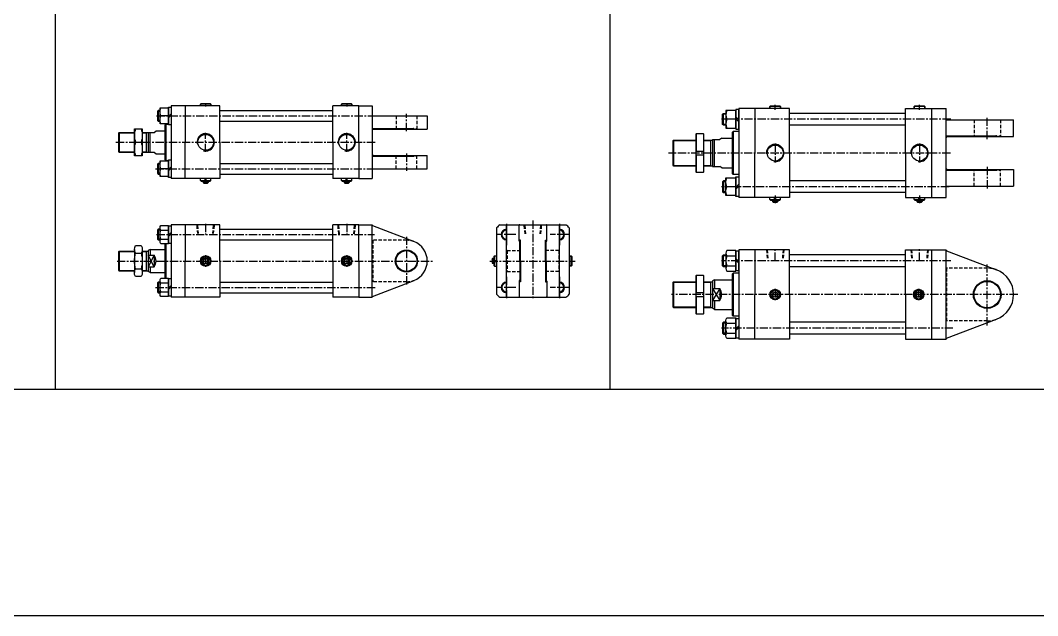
# Model space of a CAD drawing. Extents: x -819 to 29893, y -8942 to 9886.
# Drawn here: x 2279 to 3819, y 2505 to 3407 of the extents above; entities that cross this region are included whole.
import ezdxf

# ---------------------------------------------------------------- set-up
doc = ezdxf.new("R2010")
doc.units = 0
doc.header["$LTSCALE"] = 10
doc.header["$MEASUREMENT"] = 0
for name, pattern in [('CENTER', [2, 1.25, -0.25, 0.25, -0.25]), ('CENTERX2', [4, 2.5, -0.5, 0.5, -0.5]), ('HIDDENX2', [0.75, 0.5, -0.25])]:
    doc.linetypes.add(name, pattern=pattern)
doc.layers.get('0').update_dxf_attribs({"linetype": 'CONTINUOUS'})
doc.layers.get('DEFPOINTS').update_dxf_attribs({"linetype": 'CONTINUOUS'})
for name, color, linetype in [('CEN', 1, 'CENTERX2'), ('CENTER', 1, 'CENTER'), ('HID', 2, 'HIDDENX2'), ('ML', 7, 'CONTINUOUS'), ('THIN', 3, 'CONTINUOUS'), ('외형선', 3, 'CONTINUOUS'), ('중심선', 1, 'CENTER'), ('테두리', 7, 'CONTINUOUS')]:
    doc.layers.add(name, color=color, linetype=linetype)

msp = doc.modelspace()

# ---------------------------------------------------------------- linework, layer by layer
for p, q in [((2332.5, 2847.5), (2332.5, 4307.4)), ((3172.1, 2847.5), (3172.1, 4307.4)), ((5151.6, 2847.5), (-0.5, 2847.5)), ((8900.8, 2505.2), (-0.5, 2505.2))]:
    msp.add_line(p, q)
at = {"layer": 'CEN', "color": 1, "linetype": 'CENTER'}
for p, q in [((2863.7, 3238.9), (2863.7, 3264.9)), ((3742.9, 3226.7), (3742.9, 3259.7)), ((2863.7, 3204.9), (2863.7, 3178.9)), ((3742.9, 3184.7), (3742.9, 3151.7)), ((2863.7, 3079), (2863.7, 3005.4)), ((3742.9, 2944.6), (3742.9, 3038.3))]:
    msp.add_line(p, q, dxfattribs=at)
at = {"layer": 'CEN', "color": 1, "linetype": 'CENTER', "ltscale": 1.5}
for p, q in [((3015.2, 3093.2), (3015.2, 3071.2)), ((3095.2, 3093.2), (3095.2, 3071.2)), ((3015.2, 2991.2), (3015.2, 3013.2)), ((3095.2, 2991.2), (3095.2, 3013.2))]:
    msp.add_line(p, q, dxfattribs=at)
at = {"layer": 'CENTER'}
for p, q in [((3015.2, 3098.3), (3015.2, 3066.1)), ((3095.2, 3098.3), (3095.2, 3066.1)), ((3029.2, 3082.2), (3001.3, 3082.2)), ((3109.2, 3082.2), (3081.3, 3082.2)), ((3015.2, 3018.3), (3015.2, 2986.1)), ((3095.2, 3018.3), (3095.2, 2986.1)), ((3029.2, 3002.2), (3001.3, 3002.2)), ((3109.2, 3002.2), (3081.3, 3002.2))]:
    msp.add_line(p, q, dxfattribs=at)
at = {"layer": 'DEFPOINTS', "color": 0, "linetype": 'ByBlock'}
for p in [(3035.2, 3073.7), (3075.2, 3073.7)]:
    msp.add_point(p, dxfattribs=at)
at = {"layer": 'HID'}
for p, q in [((2848, 3261.9), (2848, 3242.9)), ((2879.5, 3261.9), (2879.5, 3242.9)), ((3722.9, 3255.7), (3722.9, 3231.7)), ((3762.9, 3255.7), (3762.9, 3231.7)), ((2847, 3241.9), (2848, 3242.9)), ((2848, 3242.9), (2879.5, 3242.9)), ((2880.5, 3241.9), (2879.5, 3242.9)), ((3721.9, 3230.7), (3722.9, 3231.7)), ((3722.9, 3231.7), (3762.9, 3231.7)), ((3763.9, 3230.7), (3762.9, 3231.7)), ((2847, 3201.9), (2848, 3200.9)), ((2848, 3200.9), (2879.5, 3200.9)), ((2848, 3181.9), (2848, 3200.9)), ((2880.5, 3201.9), (2879.5, 3200.9)), ((2879.5, 3181.9), (2879.5, 3200.9)), ((3721.9, 3180.7), (3722.9, 3179.7)), ((3722.9, 3179.7), (3762.9, 3179.7)), ((3722.9, 3155.7), (3722.9, 3179.7)), ((3763.9, 3180.7), (3762.9, 3179.7)), ((3762.9, 3155.7), (3762.9, 3179.7)), ((2547.7, 3083.6), (2546.5, 3097.2)), ((2549, 3083.6), (2547.7, 3097.2)), ((2570.5, 3083.6), (2571.7, 3097.2)), ((2571.7, 3083.6), (2573, 3097.2)), ((2761.2, 3083.5), (2760, 3097.2)), ((2762.5, 3083.5), (2761.2, 3097.2)), ((2784, 3083.5), (2785.2, 3097.2)), ((2785.2, 3083.5), (2786.5, 3097.2)), ((3043.2, 3083.5), (3042, 3097.2)), ((3044.5, 3083.5), (3043.2, 3097.2)), ((3066, 3083.5), (3067.2, 3097.2)), ((3067.2, 3083.5), (3068.5, 3097.2)), ((2863.7, 3073.7), (2811.7, 3073.7)), ((2812.7, 3073.7), (2812.7, 3010.7)), ((3015.2, 3059), (3016.2, 3058)), ((3016.2, 3058), (3035.2, 3058)), ((3016.2, 3058), (3016.2, 3026.5)), ((3094.2, 3058), (3075.2, 3058)), ((3095.2, 3059), (3094.2, 3058)), ((3094.2, 3058), (3094.2, 3026.5)), ((3408.6, 3058.9), (3409.9, 3044.9)), ((3409.8, 3058.9), (3411.1, 3044.4)), ((3433.9, 3058.9), (3432.6, 3044.4)), ((3435.1, 3058.9), (3433.9, 3044.9)), ((3627.1, 3058.9), (3628.4, 3044.9)), ((3628.3, 3058.9), (3629.6, 3044.4)), ((3652.4, 3058.9), (3651.1, 3044.4)), ((3653.6, 3058.9), (3652.4, 3044.9)), ((3015.2, 3025.5), (3016.2, 3026.5)), ((3016.2, 3026.5), (3035.2, 3026.5)), ((3094.2, 3026.5), (3075.2, 3026.5)), ((3095.2, 3025.5), (3094.2, 3026.5)), ((3742.9, 3031.4), (3680.9, 3031.4)), ((3681.9, 2951.4), (3681.9, 3031.4)), ((2863.7, 3010.7), (2811.7, 3010.7)), ((3742.9, 2951.4), (3680.9, 2951.4))]:
    msp.add_line(p, q, dxfattribs=at)
for centre, radius, start, end in [((2874.2, 3241.9), 1, 0, 90), ((3756.1, 3230.7), 1, 0, 90), ((2874.2, 3201.9), 1, 270, 0), ((3756.1, 3180.7), 1, 270, 0), ((2863.7, 3042.2), 31.5, 68.7655, 90), ((3742.9, 2991.4), 40, 69.0952, 90), ((2863.7, 3042.2), 31.5, 270, 291.2345), ((3742.9, 2991.4), 40, 270, 290.9048)]:
    msp.add_arc(centre, radius, start, end, dxfattribs=at)
at = {"layer": 'ML'}
for p, q in [((2551.7, 3279.9), (2552.7, 3280.9)), ((2552.7, 3280.9), (2566.7, 3280.9)), ((2566.7, 3280.9), (2567.7, 3279.9)), ((2765.2, 3279.9), (2766.2, 3280.9)), ((2766.2, 3280.9), (2780.2, 3280.9)), ((2780.2, 3280.9), (2781.2, 3279.9)), ((2487.8, 3269.9), (2487.8, 3253.9)), ((2503.7, 3261), (2507.7, 3265)), ((2507.7, 3276.9), (2507.7, 3166.9)), ((2528.7, 3276.9), (2507.7, 3276.9)), ((2581.2, 3276.9), (2528.7, 3276.9)), ((2528.7, 3276.9), (2528.7, 3221.9)), ((2567.7, 3279.9), (2551.7, 3279.9)), ((2551.7, 3276.9), (2551.7, 3279.9)), ((2567.7, 3279.9), (2567.7, 3276.9)), ((2581.2, 3221.9), (2581.2, 3276.9)), ((2581.2, 3269.9), (2752.2, 3269.9)), ((2791.7, 3276.9), (2752.2, 3276.9)), ((2752.2, 3221.9), (2752.2, 3276.9)), ((2781.2, 3279.9), (2765.2, 3279.9)), ((2765.2, 3276.9), (2765.2, 3279.9)), ((2781.2, 3279.9), (2781.2, 3276.9)), ((2791.7, 3221.9), (2791.7, 3276.9)), ((2791.7, 3276.9), (2811.7, 3276.9)), ((2811.7, 3276.9), (2811.7, 3166.9)), ((3343.6, 3247.7), (3343.6, 3265.7)), ((3366.9, 3273.2), (3366.9, 3138.2)), ((3390.9, 3273.2), (3366.9, 3273.2)), ((3443.4, 3273.2), (3390.9, 3273.2)), ((3390.9, 3273.2), (3390.9, 3205.7)), ((3413.9, 3276.2), (3414.9, 3277.2)), ((3429.9, 3276.2), (3413.9, 3276.2)), ((3413.9, 3273.2), (3413.9, 3276.2)), ((3414.9, 3277.2), (3428.9, 3277.2)), ((3428.9, 3277.2), (3429.9, 3276.2)), ((3429.9, 3276.2), (3429.9, 3273.2)), ((3443.4, 3205.7), (3443.4, 3273.2)), ((3619.4, 3265.7), (3443.4, 3265.7)), ((3619.4, 3273.2), (3658.9, 3273.2)), ((3619.4, 3205.7), (3619.4, 3273.2)), ((3625.9, 3273.2), (3652.3, 3273.2)), ((3632.4, 3276.2), (3633.4, 3277.2)), ((3648.4, 3276.2), (3632.4, 3276.2)), ((3632.4, 3273.2), (3632.4, 3276.2)), ((3633.4, 3277.2), (3647.4, 3277.2)), ((3647.4, 3277.2), (3648.4, 3276.2)), ((3648.4, 3276.2), (3648.4, 3273.2)), ((3658.9, 3138.2), (3658.9, 3273.2)), ((3658.9, 3273.2), (3680.9, 3273.2)), ((3680.9, 3138.2), (3680.9, 3273.2)), ((2490.7, 3255), (2486.7, 3255)), ((2503.7, 3261.9), (2491.8, 3261.9)), ((2503.7, 3258.8), (2507.7, 3262.8)), ((2581.2, 3253.9), (2752.2, 3253.9)), ((2811.7, 3261.9), (2895.2, 3261.9)), ((2895.2, 3261.9), (2895.2, 3241.9)), ((3362.3, 3256.7), (3348.5, 3256.7)), ((3362.3, 3260.3), (3366.9, 3255.7)), ((3362.3, 3257.7), (3366.9, 3253.1)), ((3680.9, 3255.7), (3782.9, 3255.7)), ((3782.9, 3230.7), (3782.9, 3255.7)), ((2427.7, 3235.9), (2428.7, 3236.9)), ((2427.7, 3235.9), (2427.7, 3207.9)), ((2428.7, 3236.9), (2428.7, 3206.9)), ((2428.7, 3236.9), (2451.8, 3236.9)), ((2463.8, 3236.9), (2481.7, 3236.9)), ((2469.7, 3236.9), (2469.7, 3206.9)), ((2472.7, 3236.9), (2472.7, 3206.9)), ((2475.7, 3206.9), (2475.7, 3236.9)), ((2481.7, 3236.9), (2484.7, 3239.4)), ((2484.7, 3239.4), (2497.7, 3239.4)), ((2497.7, 3247.9), (2499.2, 3249.4)), ((2497.7, 3247.9), (2497.7, 3195.9)), ((2499.2, 3249.4), (2499.2, 3194.4)), ((2499.2, 3249.4), (2503.7, 3249.4)), ((2811.7, 3242.9), (2874.2, 3242.9)), ((2811.7, 3240.9), (2812.7, 3240.9)), ((2812.7, 3241.9), (2895.2, 3241.9)), ((2812.7, 3240.9), (2812.7, 3241.9)), ((3301.7, 3234.2), (3302.2, 3234.7)), ((3302.2, 3234.7), (3302.2, 3208.7)), ((3313.2, 3234.7), (3302.2, 3234.7)), ((3313.2, 3234.7), (3313.2, 3208.7)), ((3313.2, 3234.7), (3313.7, 3234.2)), ((3356.9, 3236.7), (3358.4, 3238.2)), ((3356.9, 3236.7), (3356.9, 3174.7)), ((3358.4, 3238.2), (3358.4, 3173.2)), ((3366.9, 3238.2), (3358.4, 3238.2)), ((3619.4, 3247.7), (3443.4, 3247.7)), ((2453.6, 3221.9), (2462, 3221.9)), ((2528.7, 3166.9), (2528.7, 3221.9)), ((2581.2, 3221.9), (2581.2, 3166.9)), ((2752.2, 3221.9), (2752.2, 3166.9)), ((2791.7, 3221.9), (2791.7, 3166.9)), ((3266.9, 3224.2), (3267.9, 3225.2)), ((3266.9, 3224.2), (3266.9, 3187.2)), ((3267.9, 3225.2), (3267.9, 3186.2)), ((3267.9, 3225.2), (3301.7, 3225.2)), ((3301.7, 3234.2), (3301.7, 3177.2)), ((3313.7, 3177.2), (3313.7, 3234.2)), ((3313.7, 3225.2), (3326.9, 3225.2)), ((3323.9, 3225.2), (3323.9, 3186.2)), ((3326.9, 3226.2), (3326.9, 3185.2)), ((3326.9, 3226.2), (3337.9, 3226.2)), ((3329.9, 3185.2), (3329.9, 3226.2)), ((3340.9, 3228.2), (3337.9, 3226.2)), ((3340.9, 3228.2), (3356.9, 3228.2)), ((3680.9, 3231.7), (3756.1, 3231.7)), ((3680.9, 3229.7), (3681.9, 3229.7)), ((3681.9, 3230.7), (3782.9, 3230.7)), ((3681.9, 3230.7), (3681.9, 3229.7)), ((2427.7, 3207.9), (2428.7, 3206.9)), ((2428.7, 3206.9), (2451.8, 3206.9)), ((2463.8, 3206.9), (2481.7, 3206.9)), ((2481.7, 3206.9), (2484.7, 3204.4)), ((2484.7, 3204.4), (2497.7, 3204.4)), ((3301.7, 3208.7), (3313.7, 3208.7)), ((3390.9, 3138.2), (3390.9, 3205.7)), ((3443.4, 3205.7), (3443.4, 3138.2)), ((3619.4, 3205.7), (3619.4, 3138.2)), ((2487.8, 3189.9), (2487.8, 3173.9)), ((2497.7, 3195.9), (2499.2, 3194.4)), ((2499.2, 3194.4), (2503.7, 3194.4)), ((2581.2, 3189.9), (2752.2, 3189.9)), ((2811.7, 3202.9), (2812.7, 3202.9)), ((2811.7, 3200.9), (2874.2, 3200.9)), ((2812.7, 3202.9), (2812.7, 3201.9)), ((2812.7, 3201.9), (2895.2, 3201.9)), ((2895.2, 3181.9), (2895.2, 3201.9)), ((3301.7, 3202.7), (3313.7, 3202.7)), ((3302.2, 3202.7), (3302.2, 3176.7)), ((3313.2, 3202.7), (3313.2, 3176.7)), ((2503.7, 3181.9), (2491.8, 3181.9)), ((2503.7, 3181), (2507.7, 3185)), ((2503.7, 3178.8), (2507.7, 3182.8)), ((2581.2, 3173.9), (2752.2, 3173.9)), ((2811.7, 3181.9), (2895.2, 3181.9)), ((3266.9, 3187.2), (3267.9, 3186.2)), ((3267.9, 3186.2), (3301.7, 3186.2)), ((3301.7, 3177.2), (3302.2, 3176.7)), ((3302.2, 3176.7), (3313.2, 3176.7)), ((3313.2, 3176.7), (3313.7, 3177.2)), ((3313.7, 3186.2), (3326.9, 3186.2)), ((3326.9, 3185.2), (3337.9, 3185.2)), ((3340.9, 3183.2), (3337.9, 3185.2)), ((3340.9, 3183.2), (3356.9, 3183.2)), ((3358.4, 3173.2), (3356.9, 3174.7)), ((3366.9, 3173.2), (3358.4, 3173.2)), ((3680.9, 3181.7), (3681.9, 3181.7)), ((3680.9, 3179.7), (3756.1, 3179.7)), ((3681.9, 3180.7), (3681.9, 3181.7)), ((3681.9, 3180.7), (3782.9, 3180.7)), ((3782.9, 3180.7), (3782.9, 3155.7)), ((2528.7, 3166.9), (2507.7, 3166.9)), ((2581.2, 3166.9), (2528.7, 3166.9)), ((2551.7, 3163.9), (2551.7, 3166.9)), ((2552.7, 3162.9), (2551.7, 3163.9)), ((2551.7, 3163.9), (2558.9, 3163.9)), ((2552.7, 3162.9), (2566.7, 3162.9)), ((2555.7, 3162.9), (2555.7, 3160.9)), ((2556.7, 3159.9), (2555.7, 3160.9)), ((2555.7, 3160.9), (2563.7, 3160.9)), ((2556.7, 3159.9), (2562.7, 3159.9)), ((2558.9, 3162.9), (2558.9, 3166.9)), ((2560.6, 3162.9), (2560.6, 3166.9)), ((2560.6, 3163.9), (2567.7, 3163.9)), ((2562.7, 3159.9), (2563.7, 3160.9)), ((2563.7, 3162.9), (2563.7, 3160.9)), ((2566.7, 3162.9), (2567.7, 3163.9)), ((2567.7, 3163.9), (2567.7, 3166.9)), ((2791.7, 3166.9), (2752.2, 3166.9)), ((2765.2, 3163.9), (2765.2, 3166.9)), ((2766.2, 3162.9), (2765.2, 3163.9)), ((2765.2, 3163.9), (2772.4, 3163.9)), ((2766.2, 3162.9), (2780.2, 3162.9)), ((2769.2, 3162.9), (2769.2, 3160.9)), ((2769.2, 3160.9), (2777.2, 3160.9)), ((2770.2, 3159.9), (2769.2, 3160.9)), ((2770.2, 3159.9), (2776.2, 3159.9)), ((2772.4, 3162.9), (2772.4, 3166.9)), ((2774.1, 3162.9), (2774.1, 3166.9)), ((2774.1, 3163.9), (2781.2, 3163.9)), ((2776.2, 3159.9), (2777.2, 3160.9)), ((2777.2, 3162.9), (2777.2, 3160.9)), ((2780.2, 3162.9), (2781.2, 3163.9)), ((2781.2, 3163.9), (2781.2, 3166.9)), ((2791.7, 3166.9), (2811.7, 3166.9)), ((3343.6, 3163.7), (3343.6, 3145.7)), ((3362.3, 3153.7), (3366.9, 3158.3)), ((3619.4, 3163.7), (3443.4, 3163.7)), ((3362.3, 3154.7), (3348.5, 3154.7)), ((3362.3, 3151.1), (3366.9, 3155.7)), ((3619.4, 3145.7), (3443.4, 3145.7)), ((3680.9, 3155.7), (3782.9, 3155.7)), ((3390.9, 3138.2), (3366.9, 3138.2)), ((3443.4, 3138.2), (3390.9, 3138.2)), ((3413.9, 3135.2), (3413.9, 3138.2)), ((3413.9, 3135.2), (3421, 3135.2)), ((3414.9, 3134.2), (3413.9, 3135.2)), ((3414.9, 3134.2), (3428.9, 3134.2)), ((3417.9, 3134.2), (3417.9, 3132.2)), ((3417.9, 3132.2), (3425.9, 3132.2)), ((3418.9, 3131.2), (3417.9, 3132.2)), ((3418.9, 3131.2), (3424.9, 3131.2)), ((3421, 3134.2), (3421, 3138.2)), ((3422.7, 3134.2), (3422.7, 3138.2)), ((3422.7, 3135.2), (3429.9, 3135.2)), ((3424.9, 3131.2), (3425.9, 3132.2)), ((3425.9, 3134.2), (3425.9, 3132.2)), ((3428.9, 3134.2), (3429.9, 3135.2)), ((3429.9, 3135.2), (3429.9, 3138.2)), ((3619.4, 3138.2), (3658.9, 3138.2)), ((3632.4, 3135.2), (3632.4, 3138.2)), ((3633.4, 3134.2), (3632.4, 3135.2)), ((3632.4, 3135.2), (3639.5, 3135.2)), ((3633.4, 3134.2), (3647.4, 3134.2)), ((3636.4, 3134.2), (3636.4, 3132.2)), ((3636.4, 3132.2), (3644.4, 3132.2)), ((3637.4, 3131.2), (3636.4, 3132.2)), ((3637.4, 3131.2), (3643.4, 3131.2)), ((3639.5, 3134.2), (3639.5, 3138.2)), ((3641.2, 3134.2), (3641.2, 3138.2)), ((3641.2, 3135.2), (3648.4, 3135.2)), ((3643.4, 3131.2), (3644.4, 3132.2)), ((3644.4, 3134.2), (3644.4, 3132.2)), ((3647.4, 3134.2), (3648.4, 3135.2)), ((3648.4, 3135.2), (3648.4, 3138.2)), ((3658.9, 3138.2), (3680.9, 3138.2)), ((2528.7, 3097.2), (2507.7, 3097.2)), ((2507.7, 3097.2), (2507.7, 2987.2)), ((2581.2, 3097.2), (2528.7, 3097.2)), ((2528.7, 3097.2), (2528.7, 3042.2)), ((2581.2, 3042.2), (2581.2, 3097.2)), ((2791.7, 3097.2), (2752.2, 3097.2)), ((2752.2, 3042.2), (2752.2, 3097.2)), ((2791.7, 3042.2), (2791.7, 3097.2)), ((2791.7, 3097.2), (2811.7, 3097.2)), ((2811.7, 2987.2), (2811.7, 3097.2)), ((2811.7, 3097.2), (2811.7, 3096.9)), ((2812.4, 3096), (2875.2, 3071.6)), ((3015.2, 2987.2), (3015.2, 3097.2)), ((3034.2, 3072.6), (3034.2, 3096.2)), ((3076.2, 3072.6), (3076.2, 3096.2)), ((3095.2, 2987.2), (3095.2, 3097.2)), ((2487.8, 3090.2), (2487.8, 3074.2)), ((2490.7, 3071.8), (2490.7, 3092.6)), ((2491.8, 3089.1), (2503.7, 3089.1)), ((2503.7, 3081.3), (2507.7, 3085.3)), ((2503.7, 3079.1), (2507.7, 3083.1)), ((2581.2, 3090.2), (2752.2, 3090.2)), ((2491.8, 3075.3), (2503.7, 3075.3)), ((2497.7, 3068.4), (2497.7, 3016.1)), ((2499.2, 3068.4), (2499.2, 3016.1)), ((2581.2, 3074.2), (2752.2, 3074.2)), ((3035.2, 3042.2), (3035.2, 3073.7)), ((3036.2, 3073.7), (3035.2, 3073.7)), ((3036.2, 3042.2), (3036.2, 3073.7)), ((3074.2, 3042.2), (3074.2, 3073.7)), ((3074.2, 3073.7), (3075.2, 3073.7)), ((3075.2, 3042.2), (3075.2, 3073.7)), ((2427.7, 3056.2), (2428.7, 3057.2)), ((2427.7, 3056.2), (2427.7, 3028.2)), ((2428.7, 3057.2), (2428.7, 3027.2)), ((2428.7, 3057.2), (2451.8, 3057.2)), ((2451.8, 3059.8), (2451.8, 3024.6)), ((2453.6, 3054), (2462, 3054)), ((2463.8, 3059.8), (2463.8, 3024.6)), ((2463.8, 3057.2), (2472.7, 3057.2)), ((2469.7, 3057.2), (2469.7, 3027.2)), ((2475.7, 3059.7), (2472.7, 3058)), ((2472.7, 3058), (2472.7, 3026.4)), ((2472.7, 3051.2), (2481.7, 3051.2)), ((2475.7, 3059.7), (2497.7, 3059.7)), ((2475.7, 3059.7), (2475.7, 3051.2)), ((2481.7, 3051.2), (2481.7, 3033.2)), ((3343.6, 3033.4), (3343.6, 3051.4)), ((3347.3, 3054.1), (3347.3, 3030.8)), ((3348.5, 3050.2), (3362.3, 3050.2)), ((3390.9, 3058.9), (3366.9, 3058.9)), ((3366.9, 3058.9), (3366.9, 2923.9)), ((3390.9, 3058.9), (3390.9, 2991.4)), ((3443.4, 3058.9), (3390.9, 3058.9)), ((3443.4, 2991.4), (3443.4, 3058.9)), ((3619.4, 3051.4), (3443.4, 3051.4)), ((3619.4, 3058.9), (3658.9, 3058.9)), ((3619.4, 2991.4), (3619.4, 3058.9)), ((3625.9, 3058.9), (3652.3, 3058.9)), ((3658.9, 2923.9), (3658.9, 3058.9)), ((3658.9, 3058.9), (3680.9, 3058.9)), ((3680.9, 2923.9), (3680.9, 3058.9)), ((3680.9, 3058.6), (3680.9, 3058.9)), ((3681.5, 3057.7), (3757.1, 3028.8)), ((2528.7, 2987.2), (2528.7, 3042.2)), ((2558.9, 3049.2), (2552.8, 3043)), ((2552.8, 3041.4), (2558.9, 3035.3)), ((2560.6, 3049.2), (2566.7, 3043)), ((2566.7, 3041.4), (2560.6, 3035.3)), ((2581.2, 3042.2), (2581.2, 2987.2)), ((2752.2, 3042.2), (2752.2, 2987.2)), ((2772.4, 3049.2), (2766.3, 3043)), ((2766.3, 3041.4), (2772.4, 3035.3)), ((2774.1, 3049.2), (2780.2, 3043)), ((2780.2, 3041.4), (2774.1, 3035.3)), ((2791.7, 3042.2), (2791.7, 2987.2)), ((3035.2, 3042.2), (3035.2, 3010.7)), ((3036.2, 3042.2), (3036.2, 3010.7)), ((3074.2, 3042.2), (3074.2, 3010.7)), ((3075.2, 3042.2), (3075.2, 3010.7)), ((3348.5, 3034.7), (3362.3, 3034.7)), ((3362.3, 3046), (3366.9, 3041.4)), ((3362.3, 3043.4), (3366.9, 3038.8)), ((2427.7, 3028.2), (2428.7, 3027.2)), ((2428.7, 3027.2), (2451.8, 3027.2)), ((2453.6, 3030.5), (2462, 3030.5)), ((2463.8, 3027.2), (2472.7, 3027.2)), ((2472.7, 3033.2), (2481.7, 3033.2)), ((2475.7, 3024.7), (2472.7, 3026.4)), ((2475.7, 3033.2), (2475.7, 3024.7)), ((2475.7, 3024.7), (2497.7, 3024.7)), ((3301.7, 3019.9), (3302.2, 3020.4)), ((3301.7, 3019.9), (3301.7, 2962.9)), ((3302.2, 3020.4), (3302.2, 2994.4)), ((3313.2, 3020.4), (3302.2, 3020.4)), ((3313.2, 3020.4), (3313.2, 2994.4)), ((3313.2, 3020.4), (3313.7, 3019.9)), ((3313.7, 2962.9), (3313.7, 3019.9)), ((3356.9, 3022.4), (3358.4, 3023.9)), ((3356.9, 3022.4), (3356.9, 2960.4)), ((3358.4, 3023.9), (3358.4, 2958.9)), ((3366.9, 3023.9), (3358.4, 3023.9)), ((3619.4, 3033.4), (3443.4, 3033.4)), ((2487.8, 3010.2), (2487.8, 2994.2)), ((2490.7, 2991.8), (2490.7, 3012.6)), ((2491.8, 3009.1), (2503.7, 3009.1)), ((2503.7, 3001.3), (2507.7, 3005.3)), ((2581.2, 3010.2), (2752.2, 3010.2)), ((2812.4, 2988.5), (2875.2, 3012.9)), ((3034.2, 3011.9), (3034.2, 2988.2)), ((3036.2, 3010.7), (3035.2, 3010.7)), ((3074.2, 3010.7), (3075.2, 3010.7)), ((3076.2, 3011.9), (3076.2, 2988.2)), ((3266.9, 3009.9), (3267.9, 3010.9)), ((3266.9, 3009.9), (3266.9, 2972.9)), ((3267.9, 3010.9), (3267.9, 2971.9)), ((3267.9, 3010.9), (3301.7, 3010.9)), ((3313.7, 3010.9), (3326.9, 3010.9)), ((3323.9, 3010.9), (3323.9, 2971.9)), ((3329.9, 3013.9), (3326.9, 3012.2)), ((3326.9, 3012.2), (3326.9, 2970.7)), ((3329.9, 3013.9), (3356.9, 3013.9)), ((3329.9, 3013.9), (3329.9, 3000.7)), ((2491.8, 2995.3), (2503.7, 2995.3)), ((2503.7, 2999.1), (2507.7, 3003.1)), ((2581.2, 2994.2), (2752.2, 2994.2)), ((3301.7, 2994.4), (3313.7, 2994.4)), ((3301.7, 2988.4), (3313.7, 2988.4)), ((3302.2, 2988.4), (3302.2, 2962.4)), ((3313.2, 2988.4), (3313.2, 2962.4)), ((3326.9, 3000.7), (3337.9, 3000.7)), ((3337.9, 3000.7), (3337.9, 2982.2)), ((3390.9, 2923.9), (3390.9, 2991.4)), ((3421, 2998.4), (3414.9, 2992.3)), ((3414.9, 2990.6), (3421, 2984.5)), ((3422.7, 2998.4), (3428.8, 2992.3)), ((3428.8, 2990.6), (3422.7, 2984.5)), ((3443.4, 2991.4), (3443.4, 2923.9)), ((3619.4, 2991.4), (3619.4, 2923.9)), ((3638.3, 2998.4), (3632.2, 2992.3)), ((3632.2, 2990.6), (3638.3, 2984.5)), ((3639.9, 2998.4), (3646.1, 2992.3)), ((3646.1, 2990.6), (3639.9, 2984.5)), ((2528.7, 2987.2), (2507.7, 2987.2)), ((2581.2, 2987.2), (2528.7, 2987.2)), ((2791.7, 2987.2), (2752.2, 2987.2)), ((2791.7, 2987.2), (2811.7, 2987.2)), ((2811.7, 2987.2), (2811.7, 2987.5)), ((3266.9, 2972.9), (3267.9, 2971.9)), ((3326.9, 2982.2), (3337.9, 2982.2)), ((3329.9, 2982.2), (3329.9, 2968.9)), ((3267.9, 2971.9), (3301.7, 2971.9)), ((3301.7, 2962.9), (3302.2, 2962.4)), ((3302.2, 2962.4), (3313.2, 2962.4)), ((3313.2, 2962.4), (3313.7, 2962.9)), ((3313.7, 2971.9), (3326.9, 2971.9)), ((3329.9, 2968.9), (3326.9, 2970.7)), ((3329.9, 2968.9), (3356.9, 2968.9)), ((3356.9, 2960.4), (3358.4, 2958.9)), ((3366.9, 2958.9), (3358.4, 2958.9)), ((3343.6, 2949.4), (3343.6, 2931.4)), ((3347.3, 2928.8), (3347.3, 2952.1)), ((3348.5, 2948.2), (3362.3, 2948.2)), ((3362.3, 2939.4), (3366.9, 2944)), ((3619.4, 2949.4), (3443.4, 2949.4)), ((3681.5, 2925.2), (3757.1, 2954.1)), ((3348.5, 2932.7), (3362.3, 2932.7)), ((3362.3, 2936.8), (3366.9, 2941.4)), ((3619.4, 2931.4), (3443.4, 2931.4)), ((3390.9, 2923.9), (3366.9, 2923.9)), ((3443.4, 2923.9), (3390.9, 2923.9)), ((3619.4, 2923.9), (3658.9, 2923.9)), ((3658.9, 2923.9), (3680.9, 2923.9)), ((3680.9, 2924.3), (3680.9, 2923.9))]:
    msp.add_line(p, q, dxfattribs=at)
at = {"layer": 'ML', "color": 2}
for p, q in [((2552.2, 3276.9), (2552.2, 3280.4)), ((2567.2, 3280.4), (2567.2, 3276.9)), ((2765.7, 3276.9), (2765.7, 3280.4)), ((2780.7, 3280.4), (2780.7, 3276.9)), ((2469.7, 3236.1), (2471, 3236.9)), ((2469.7, 3207.6), (2471, 3206.9)), ((2556.2, 3162.9), (2556.2, 3160.4)), ((2563.2, 3162.9), (2563.2, 3160.4)), ((2769.7, 3162.9), (2769.7, 3160.4)), ((2776.7, 3162.9), (2776.7, 3160.4)), ((2469.7, 3056.5), (2471, 3057.2)), ((2481.7, 3051.2), (2472.7, 3033.2)), ((2481.7, 3033.2), (2472.7, 3051.2)), ((2469.7, 3028), (2471, 3027.2))]:
    msp.add_line(p, q, dxfattribs=at)
at = {"layer": 'ML', "color": 1, "linetype": 'CENTER'}
for p, q in [((2559.7, 3281.4), (2559.7, 3276.1)), ((2773.2, 3281.4), (2773.2, 3276.1)), ((3421.9, 3271.1), (3421.9, 3278.7)), ((3640.4, 3271.1), (3640.4, 3278.7)), ((2559.7, 3207.3), (2559.7, 3236.5)), ((2773.2, 3207.3), (2773.2, 3236.5)), ((3421.9, 3220.2), (3421.9, 3191.1)), ((3640.4, 3220.2), (3640.4, 3191.1)), ((2559.7, 3167.8), (2559.7, 3158.9)), ((2773.2, 3167.8), (2773.2, 3158.9)), ((3640.4, 3141.2), (3640.4, 3129.6)), ((3055.2, 3103.3), (3055.2, 2984.5)), ((2559.7, 3051), (2559.7, 3033.4)), ((2773.2, 3051), (2773.2, 3033.4)), ((3421.9, 3042.8), (3421.9, 3060.7)), ((3640.4, 3042.8), (3640.4, 3060.7)), ((2550.9, 3042.2), (2568.5, 3042.2)), ((2764.4, 3042.2), (2782, 3042.2)), ((2989.7, 3042.2), (3119.1, 3042.2)), ((3413.1, 2991.4), (3430.7, 2991.4)), ((3421.9, 3000.2), (3421.9, 2982.6)), ((3630.3, 2991.4), (3647.9, 2991.4)), ((3639.1, 3000.2), (3639.1, 2982.6))]:
    msp.add_line(p, q, dxfattribs=at)
at = {"layer": 'ML', "color": 2, "linetype": 'Continuous'}
for p, q in [((2428, 3236.1), (2451.8, 3236.1)), ((2463.8, 3236.1), (2469.7, 3236.1)), ((2428, 3207.6), (2451.8, 3207.6)), ((2463.8, 3207.6), (2469.7, 3207.6)), ((2428, 3056.5), (2451.8, 3056.5)), ((2463.8, 3056.5), (2469.7, 3056.5)), ((3110.2, 3049.7), (3113.7, 3049.7)), ((2996.2, 3045.7), (2993.7, 3045.7)), ((2996.2, 3038.7), (2993.7, 3038.7)), ((3113.7, 3034.7), (3110.2, 3034.7)), ((2428, 3028), (2451.8, 3028)), ((2463.8, 3028), (2469.7, 3028))]:
    msp.add_line(p, q, dxfattribs=at)
at = {"layer": 'ML', "color": 7, "linetype": 'Continuous'}
for p, q in [((3005, 3097.2), (3105.5, 3097.2)), ((3000.2, 3092.5), (3000.2, 2992)), ((3110.2, 3092.5), (3110.2, 2992)), ((2996.2, 3049.2), (2997.2, 3050.2)), ((2997.2, 3050.2), (2997.2, 3043)), ((2997.2, 3050.2), (3000.2, 3050.2)), ((3110.2, 3050.2), (3113.2, 3050.2)), ((3113.2, 3034.2), (3113.2, 3050.2)), ((3113.2, 3050.2), (3114.2, 3049.2)), ((2993.2, 3045.2), (2994.2, 3046.2)), ((2993.2, 3045.2), (2993.2, 3039.2)), ((2993.2, 3039.2), (2994.2, 3038.2)), ((2994.2, 3046.2), (2994.2, 3038.2)), ((2996.2, 3046.2), (2994.2, 3046.2)), ((2996.2, 3038.2), (2994.2, 3038.2)), ((2996.2, 3049.2), (2996.2, 3035.2)), ((2996.2, 3043), (3000.2, 3043)), ((2996.2, 3041.4), (3000.2, 3041.4)), ((2996.2, 3035.2), (2997.2, 3034.2)), ((2997.2, 3041.4), (2997.2, 3034.2)), ((2997.2, 3034.2), (3000.2, 3034.2)), ((3113.2, 3034.2), (3110.2, 3034.2)), ((3114.2, 3035.2), (3113.2, 3034.2)), ((3114.2, 3049.2), (3114.2, 3035.2)), ((3005, 2987.2), (3105.5, 2987.2))]:
    msp.add_line(p, q, dxfattribs=at)
at = {"layer": 'ML'}
for points in [[(2490.7, 3269.9), (2487.8, 3269.9), (2486.7, 3268.8), (2486.7, 3255), (2487.8, 3253.9), (2490.7, 3253.9)], [(2507.7, 3275.2), (2507.7, 3248.6), (2503.7, 3248.6), (2503.7, 3275.2), (2507.7, 3275.2)], [(3347.3, 3247.7), (3343.6, 3247.7), (3342.3, 3249), (3342.3, 3264.3), (3343.6, 3265.7), (3347.3, 3265.7)], [(3366.9, 3241.9), (3366.9, 3271.5), (3362.3, 3271.5), (3362.3, 3241.9), (3366.9, 3241.9)], [(2490.7, 3189.9), (2487.8, 3189.9), (2486.7, 3188.8), (2486.7, 3175), (2487.8, 3173.9), (2490.7, 3173.9)], [(2507.7, 3195.2), (2507.7, 3168.6), (2503.7, 3168.6), (2503.7, 3195.2), (2507.7, 3195.2)], [(3347.3, 3163.7), (3343.6, 3163.7), (3342.3, 3162.3), (3342.3, 3147), (3343.6, 3145.7), (3347.3, 3145.7)], [(3366.9, 3169.5), (3366.9, 3139.9), (3362.3, 3139.9), (3362.3, 3169.5), (3366.9, 3169.5)], [(2490.7, 3090.2), (2487.8, 3090.2), (2486.7, 3089.1), (2486.7, 3075.3), (2487.8, 3074.2), (2490.7, 3074.2)], [(2507.7, 3095.5), (2507.7, 3068.9), (2503.7, 3068.9), (2503.7, 3095.5), (2507.7, 3095.5)], [(3347.3, 3033.4), (3343.6, 3033.4), (3342.3, 3034.8), (3342.3, 3050.1), (3343.6, 3051.4), (3347.3, 3051.4)], [(3366.9, 3027.6), (3366.9, 3057.2), (3362.3, 3057.2), (3362.3, 3027.6), (3366.9, 3027.6)], [(2490.7, 3010.2), (2487.8, 3010.2), (2486.7, 3009.1), (2486.7, 2995.3), (2487.8, 2994.2), (2490.7, 2994.2)], [(2507.7, 3015.5), (2507.7, 2988.9), (2503.7, 2988.9), (2503.7, 3015.5), (2507.7, 3015.5)], [(3347.3, 2949.4), (3343.6, 2949.4), (3342.3, 2948.1), (3342.3, 2932.8), (3343.6, 2931.4), (3347.3, 2931.4)], [(3366.9, 2955.2), (3366.9, 2925.6), (3362.3, 2925.6), (3362.3, 2955.2), (3366.9, 2955.2)]]:
    msp.add_lwpolyline(points, dxfattribs=at)
for points in [[(2491.8, 3249.9, -0.178633), (2491.8, 3261.9, -0.178633), (2491.8, 3273.9)], [(3348.5, 3270.2, 0.178633), (3348.5, 3256.7, 0.178633), (3348.5, 3243.2)], [(2453.6, 3242.4, 0.178633), (2453.6, 3221.9, 0.178633), (2453.6, 3201.4)], [(2462, 3242.4, -0.178633), (2462, 3221.9, -0.178633), (2462, 3201.4)], [(2491.8, 3169.9, -0.178633), (2491.8, 3181.9, -0.178633), (2491.8, 3193.9)], [(3348.5, 3141.2, -0.178633), (3348.5, 3154.7, -0.178633), (3348.5, 3168.2)], [(2503.7, 3068.4), (2491.8, 3068.4, -0.309401), (2491.8, 3075.3, -0.154701), (2491.8, 3089.1, -0.309401), (2491.8, 3096.1), (2503.7, 3096.1), (2503.7, 3068.4)], [(2453.6, 3054, -0.309401), (2453.6, 3065.7), (2462, 3065.7, -0.309401), (2462, 3054, -0.154701), (2462, 3030.5, -0.309401), (2462, 3018.7), (2453.6, 3018.7, -0.309401), (2453.6, 3030.5, -0.154701), (2453.6, 3054, 0.178633)], [(3362.3, 3058), (3348.5, 3058, 0.309401), (3348.5, 3050.2, 0.154701), (3348.5, 3034.7, 0.309401), (3348.5, 3026.9), (3362.3, 3026.9), (3362.3, 3058)], [(2503.7, 2988.4), (2491.8, 2988.4, -0.309401), (2491.8, 2995.3, -0.154701), (2491.8, 3009.1, -0.309401), (2491.8, 3016.1), (2503.7, 3016.1), (2503.7, 2988.4)], [(3362.3, 2924.9), (3348.5, 2924.9, -0.309401), (3348.5, 2932.7, -0.154701), (3348.5, 2948.2, -0.309401), (3348.5, 2956), (3362.3, 2956), (3362.3, 2924.9)]]:
    msp.add_lwpolyline(points, format="xyb", dxfattribs=at)
for points in [[(2503.7, 3249.9), (2490.7, 3249.9), (2490.7, 3273.9), (2503.7, 3273.9)], [(3362.3, 3270.2), (3347.3, 3270.2), (3347.3, 3243.2), (3362.3, 3243.2)], [(2451.8, 3242.4), (2463.8, 3242.4), (2463.8, 3201.4), (2451.8, 3201.4)], [(2503.7, 3169.9), (2490.7, 3169.9), (2490.7, 3193.9), (2503.7, 3193.9)], [(3362.3, 3141.2), (3347.3, 3141.2), (3347.3, 3168.2), (3362.3, 3168.2)]]:
    msp.add_lwpolyline(points, close=True, dxfattribs=at)
for centre, radius in [((2559.7, 3221.9), 12), ((2773.2, 3221.9), 12), ((3421.9, 3205.7), 12.1), ((3640.4, 3205.7), 12.1), ((2559.7, 3042.2), 8), ((2773.2, 3042.2), 8), ((2863.7, 3042.2), 16.8), ((2863.7, 3042.2), 15.8), ((2559.7, 3042.2), 7), ((2559.7, 3042.2), 4), ((2773.2, 3042.2), 7), ((2773.2, 3042.2), 4), ((3742.9, 2991.4), 21), ((3742.9, 2991.4), 20), ((3421.9, 2991.4), 8), ((3421.9, 2991.4), 7), ((3421.9, 2991.4), 4), ((3639.1, 2991.4), 8), ((3639.1, 2991.4), 7), ((3639.1, 2991.4), 4)]:
    msp.add_circle(centre, radius, dxfattribs=at)
at = {"layer": 'ML', "color": 2}
for centre, radius, start, end in [((2559.7, 3221.9), 13.2, 256.7423, 190.0921), ((2773.2, 3221.9), 13.2, 256.7423, 190.0921), ((3015.2, 3082.2), 6.92, 90, 270), ((3095.2, 3082.2), 6.92, 270, 90), ((2559.7, 3042.2), 7.5, 261.0124, 189.6973), ((2773.2, 3042.2), 7.5, 261.0124, 189.6973), ((2559.7, 3042.2), 3.5, 257.328, 189.2411), ((2773.2, 3042.2), 3.5, 257.328, 189.2411), ((3015.2, 3002.2), 6.92, 90, 270), ((3095.2, 3002.2), 6.92, 270, 90)]:
    msp.add_arc(centre, radius, start, end, dxfattribs=at)
at = {"layer": 'ML'}
for centre, radius, start, end in [((2812.7, 3096.9), 1, 180, 248.7655), ((3035.2, 3096.2), 1, 90, 180), ((3075.2, 3096.2), 1, 0, 90), ((3015.2, 3082.2), 8, 90, 270), ((3095.2, 3082.2), 8, 270, 90), ((2863.7, 3042.2), 31.5, 291.2345, 68.7655), ((3035.2, 3074.7), 1, 180, 270), ((3035.2, 3072.6), 1, 180, 270), ((3075.2, 3074.7), 1, 270, 0), ((3075.2, 3072.6), 1, 270, 0), ((2469.7, 3042.2), 15, 323.183, 36.817), ((3681.9, 3058.6), 1, 180, 249.0952), ((3742.9, 2991.4), 40, 290.9048, 69.0952), ((3015.2, 3002.2), 8, 90, 270), ((3035.2, 3011.9), 1, 90, 180), ((3035.2, 3009.7), 1, 90, 180), ((3075.2, 3011.9), 1, 0, 90), ((3075.2, 3009.7), 1, 0, 90), ((3095.2, 3002.2), 8, 270, 90), ((2812.7, 2987.5), 1, 111.2345, 180), ((3035.2, 2988.2), 1, 180, 270), ((3075.2, 2988.2), 1, 270, 0), ((3325, 2991.4), 15.8, 324.1474, 35.8526), ((3681.9, 2924.3), 1, 110.9048, 180)]:
    msp.add_arc(centre, radius, start, end, dxfattribs=at)
at = {"layer": 'ML', "color": 7, "linetype": 'Continuous'}
for start, end in [(132.417, 137.583), (42.417, 47.583), (222.417, 227.583), (312.417, 317.583)]:
    msp.add_arc((3055.2, 3042.2), 74.5, start, end, dxfattribs=at)
at = {"layer": 'THIN', "color": 2}
for p, q in [((2490.7, 3268.8), (2486.7, 3268.8)), ((2490.7, 3188.8), (2486.7, 3188.8)), ((2490.7, 3175), (2486.7, 3175)), ((2490.7, 3089.1), (2486.7, 3089.1)), ((2490.7, 3075.3), (2486.7, 3075.3)), ((2490.7, 3009.1), (2486.7, 3009.1)), ((2490.7, 2995.3), (2486.7, 2995.3))]:
    msp.add_line(p, q, dxfattribs=at)
at = {"layer": '외형선', "color": 1, "linetype": 'CENTER'}
for p, q in [((2485.2, 3261.9), (2815.5, 3261.9)), ((2423.9, 3221.9), (2816.9, 3221.9)), ((2483.8, 3181.9), (2817.9, 3181.9)), ((2559.7, 3098.6), (2559.7, 3082.2)), ((2773.2, 3098.6), (2773.2, 3081.3)), ((2485.2, 3082.2), (2815.5, 3082.2)), ((2425.5, 3042.2), (2903.8, 3042.2)), ((2483.8, 3002.2), (2817.9, 3002.2))]:
    msp.add_line(p, q, dxfattribs=at)
at = {"layer": '중심선'}
for p, q in [((3687.8, 3256.7), (3340.5, 3256.7)), ((3687.2, 3205.7), (3260.4, 3205.7)), ((3685.2, 3154.7), (3340.6, 3154.7)), ((3421.9, 3141.2), (3421.9, 3129.6)), ((3687.8, 3042.4), (3340.5, 3042.4)), ((3789.1, 2991.4), (3264.8, 2991.4)), ((3691, 2940.4), (3340.6, 2940.4))]:
    msp.add_line(p, q, dxfattribs=at)
at = {"layer": '테두리', "color": 7}
for p, q in [((3414.4, 3273.2), (3414.4, 3276.7)), ((3429.4, 3276.7), (3429.4, 3273.2)), ((3632.9, 3273.2), (3632.9, 3276.7)), ((3647.9, 3276.7), (3647.9, 3273.2)), ((3347.3, 3264.3), (3342.3, 3264.3)), ((3347.3, 3249), (3342.3, 3249)), ((3267.1, 3224.4), (3301.7, 3224.4)), ((3313.7, 3224.4), (3323.9, 3224.4)), ((3323.9, 3224.4), (3325.2, 3225.2)), ((3267.1, 3186.9), (3301.7, 3186.9)), ((3313.7, 3186.9), (3323.9, 3186.9)), ((3323.9, 3186.9), (3325.2, 3186.2)), ((3347.3, 3162.3), (3342.3, 3162.3)), ((3347.3, 3147), (3342.3, 3147)), ((3418.4, 3134.2), (3418.4, 3131.7)), ((3425.4, 3134.2), (3425.4, 3131.7)), ((3636.9, 3134.2), (3636.9, 3131.7)), ((3643.9, 3134.2), (3643.9, 3131.7)), ((3347.3, 3050.1), (3342.3, 3050.1)), ((3347.3, 3034.8), (3342.3, 3034.8)), ((3267.1, 3010.2), (3301.7, 3010.2)), ((3313.7, 3010.2), (3323.9, 3010.2)), ((3323.9, 3010.2), (3325.2, 3010.9)), ((3326.9, 3000.7), (3337.9, 2982.2)), ((3337.9, 3000.7), (3326.9, 2982.2)), ((3267.1, 2972.7), (3301.7, 2972.7)), ((3313.7, 2972.7), (3323.9, 2972.7)), ((3323.9, 2972.7), (3325.2, 2971.9)), ((3347.3, 2948.1), (3342.3, 2948.1)), ((3347.3, 2932.8), (3342.3, 2932.8))]:
    msp.add_line(p, q, dxfattribs=at)
for centre, radius, start, end in [((3421.9, 3205.7), 13.2, 260.9473, 186.2259), ((3640.4, 3205.7), 13.2, 260.9473, 186.2259), ((3421.9, 2991.4), 7.5, 261.0124, 189.6973), ((3421.9, 2991.4), 3.5, 257.328, 189.2411), ((3639.1, 2991.4), 7.5, 261.0124, 189.6973), ((3639.1, 2991.4), 3.5, 257.328, 189.2411)]:
    msp.add_arc(centre, radius, start, end, dxfattribs=at)

doc.saveas('drawing.dxf')
